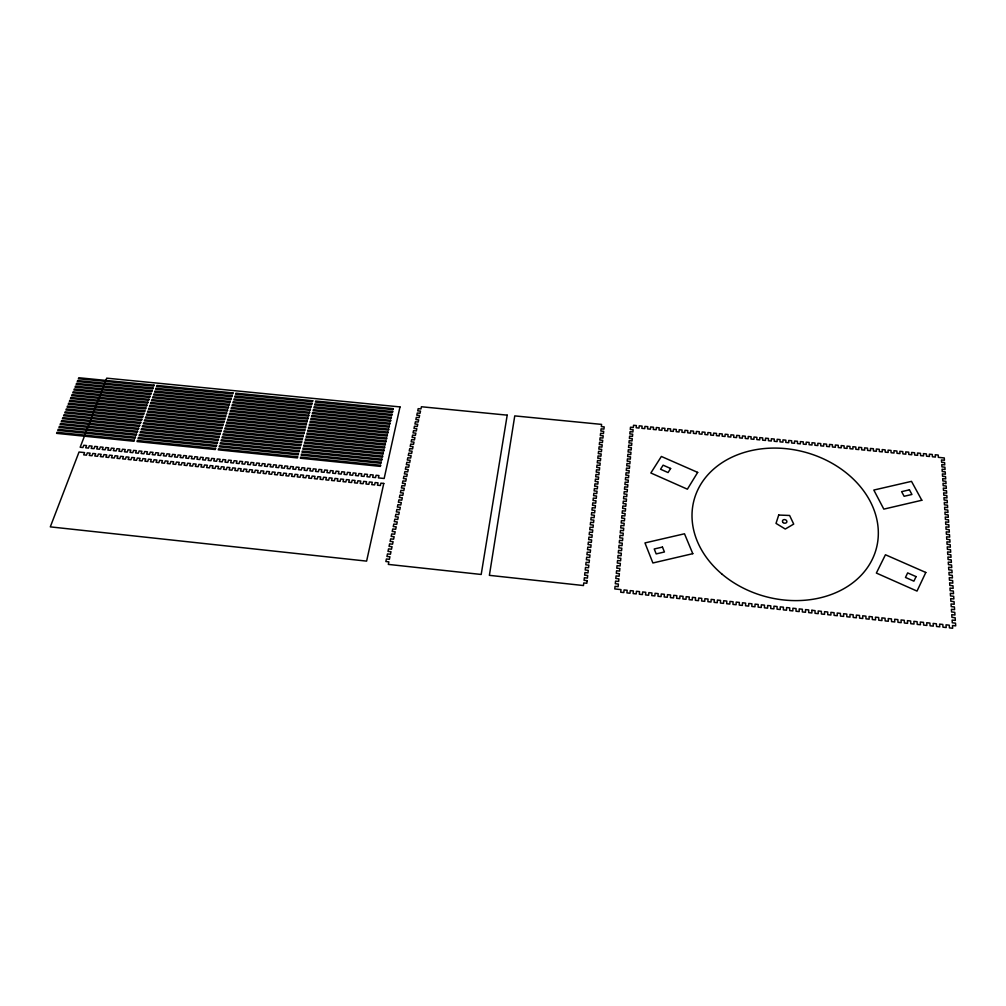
<?xml version="1.0" encoding="UTF-8"?>
<svg xmlns="http://www.w3.org/2000/svg" width="1006" height="1006" viewBox="0 0 1006 1006"><rect width="100%" height="100%" fill="white"/><g stroke="black" fill="none" stroke-linecap="round" stroke-linejoin="round"><path stroke-width="1.5" d="M811.867 610.277L811.867 612.968L808.686 612.616L808.698 609.938L805.529 609.598L805.517 612.277L802.348 611.937L802.373 609.246L799.204 608.907L799.192 611.585L796.023 611.246L796.048 608.567L792.879 608.228L792.854 610.906L789.697 610.554L789.723 607.888L786.566 607.536L786.529 610.214L783.372 609.875L783.41 607.196L780.254 606.857L780.216 609.535L777.047 609.183L777.097 606.517L773.941 606.178L773.891 608.844L770.734 608.504L770.797 605.826L767.641 605.486L767.578 608.165L764.434 607.825L764.497 605.147L761.341 604.807L761.278 607.473L758.134 607.134L758.197 604.468L755.053 604.128L754.978 606.794L751.834 606.455L751.91 603.789L748.766 603.449L748.678 606.115L745.534 605.775L745.622 603.11L742.491 602.77L742.39 605.423L739.247 605.084L739.347 602.431L736.203 602.091L736.103 604.744L732.972 604.405L733.072 601.751L729.941 601.412L729.828 604.065L726.684 603.726L726.797 601.072L723.666 600.733L723.553 603.386L720.422 603.047L720.535 600.393L717.404 600.054L717.278 602.707L714.147 602.368L714.273 599.714L711.154 599.375L711.016 602.028L707.884 601.689L708.023 599.035L704.892 598.696L704.753 601.349L701.635 601.01L701.773 598.356L698.654 598.017L698.504 600.67L695.372 600.331L695.523 597.677L692.405 597.338L692.254 599.991L689.123 599.651L689.286 596.998L686.167 596.659L686.004 599.312L682.885 598.972L683.049 596.332L679.943 595.992L679.767 598.633L676.648 598.293L676.824 595.653L673.706 595.313L673.53 597.954L670.411 597.614L670.6 594.974L667.494 594.647L667.305 597.275L664.186 596.948L664.375 594.307L661.269 593.968L661.08 596.608L657.962 596.269L658.163 593.628L655.057 593.288L654.856 595.929L651.75 595.59L651.951 592.962L648.857 592.622L648.644 595.25L645.538 594.923L645.751 592.283L642.645 591.956L642.432 594.584L639.326 594.244L639.552 591.616L636.446 591.277L636.22 593.905L633.126 593.578L633.352 590.937L630.259 590.61L630.02 593.238L626.927 592.899L627.166 590.27L624.072 589.931L623.833 592.559L620.727 592.232L620.979 589.604L614.792 588.938L615.056 586.322L618.137 586.649L618.388 584.033L615.307 583.706L615.559 581.103L618.64 581.43L618.879 578.84L615.81 578.5L616.062 575.91L619.13 576.249L619.382 573.659L616.313 573.332L616.565 570.754L619.621 571.081L619.872 568.516L616.804 568.189L617.055 565.624L620.111 565.95L620.362 563.385L617.307 563.058L617.558 560.505L620.601 560.832L620.84 558.292L617.797 557.965L618.049 555.425L621.092 555.752L621.331 553.212L618.288 552.898L618.539 550.37L621.57 550.684L621.809 548.169L618.778 547.842L619.03 545.34L622.048 545.654L622.286 543.152L619.268 542.825L619.507 540.323L622.525 540.65L622.764 538.147L619.759 537.833L619.998 535.343L623.003 535.657L623.242 533.18L620.237 532.866L620.476 530.388L623.481 530.703L623.72 528.225L620.715 527.924L620.954 525.459L623.946 525.761L624.185 523.309L621.192 522.994L621.431 520.542L624.424 520.856L624.651 518.404L621.67 518.103L621.909 515.663L624.889 515.965L625.116 513.538L622.136 513.223L622.374 510.797L625.355 511.111L625.581 508.684L622.613 508.382L622.84 505.968L625.807 506.27L626.046 503.855L623.079 503.553L623.305 501.151L626.273 501.453L626.499 499.051L623.544 498.75L623.77 496.36L626.725 496.662L626.952 494.273L624.009 493.971L624.236 491.594L627.178 491.896L627.404 489.52L624.475 489.218L624.701 486.854L627.631 487.143L627.857 484.779L624.927 484.49L625.154 482.125L628.084 482.427L628.31 480.076L625.38 479.774L625.606 477.435L628.536 477.724L628.763 475.385L625.833 475.096L626.059 472.757L628.976 473.046L629.203 470.72L626.285 470.431L626.512 468.104L629.429 468.394L629.643 466.08L626.738 465.791L626.964 463.477L629.869 463.766L630.083 461.452L627.191 461.163L627.417 458.862L630.309 459.151L630.523 456.862L627.631 456.573L627.857 454.284L630.749 454.574L630.963 452.285L628.084 451.996L628.297 449.72L631.177 450.009L631.403 447.733L628.524 447.444L628.737 445.18L631.617 445.457L631.831 443.193L628.964 442.917L629.178 440.653L632.045 440.942L632.258 438.679L629.391 438.402L629.618 436.151L632.472 436.441L632.686 434.19L629.831 433.913L630.045 431.675L632.9 431.951L633.114 429.725L630.272 429.449L630.485 427.223L633.327 427.5L633.541 425.274L636.383 425.551L636.182 427.776L639.036 428.053L639.238 425.827L642.08 426.116L641.878 428.33L644.733 428.619L644.934 426.393L647.789 426.67L647.587 428.896L650.442 429.172L650.643 426.946L653.485 427.223L653.296 429.449L656.163 429.738L656.34 427.5L659.194 427.789L659.018 430.015L661.873 430.291L662.061 428.066L664.916 428.342L664.74 430.568L667.594 430.857L667.77 428.619L670.625 428.896L670.461 431.134L673.328 431.411L673.492 429.185L676.346 429.461L676.183 431.687L679.05 431.976L679.213 429.738L682.081 430.015L681.917 432.253L684.784 432.53L684.935 430.304L687.802 430.581L687.651 432.819L690.531 433.096L690.669 430.857L693.536 431.146L693.398 433.372L696.265 433.661L696.404 431.423L699.283 431.7L699.145 433.938L702.012 434.215L702.15 431.976L705.017 432.266L704.892 434.504L707.771 434.781L707.897 432.542L710.764 432.819L710.638 435.07L713.518 435.346L713.644 433.108L716.511 433.385L716.398 435.623L719.277 435.912L719.391 433.661L722.27 433.951L722.157 436.189L725.049 436.478L725.15 434.227L728.03 434.517L727.929 436.755L730.809 437.044L730.909 434.793L733.789 435.07L733.701 437.321L736.581 437.61L736.681 435.359L739.561 435.636L739.473 437.887L742.365 438.176L742.441 435.925L745.333 436.202L745.257 438.453L748.137 438.742L748.225 436.478L751.105 436.767L751.029 439.018L753.922 439.308L753.997 437.044L756.889 437.333L756.826 439.584L759.719 439.874L759.782 437.61L762.674 437.899L762.611 440.15L765.516 440.439L765.566 438.176L768.458 438.465L768.408 440.716L771.313 441.005L771.363 438.742L774.255 439.031L774.205 441.282L777.11 441.571L777.148 439.308L780.052 439.597L780.015 441.86L782.92 442.137L782.957 439.874L785.849 440.163L785.824 442.426L788.729 442.703L788.754 440.452L791.659 440.729L791.634 442.992L794.539 443.281L794.564 441.018L797.469 441.294L797.444 443.558L800.361 443.847L800.374 441.584L803.278 441.86L803.266 444.136L806.183 444.413L806.196 442.15L809.101 442.439L809.101 444.702L812.005 444.992L812.018 442.715L814.923 443.005L814.923 445.268L817.84 445.557L817.84 443.294L820.758 443.571L820.758 445.847L823.675 446.123L823.663 443.86L826.58 444.149L826.592 446.413L829.522 446.702L829.497 444.426L832.415 444.715L832.44 446.991L835.37 447.268L835.345 445.004L838.262 445.281L838.287 447.557L841.217 447.846L841.179 445.57L844.109 445.859L844.135 448.135L847.065 448.412L847.027 446.136L849.957 446.425L849.995 448.701L852.925 448.99L852.874 446.714L855.804 447.004L855.855 449.28L858.784 449.569L858.734 447.28L861.664 447.569L861.714 449.858L864.657 450.135L864.594 447.859L867.524 448.148L867.587 450.424L870.53 450.713L870.454 448.437L873.384 448.714L873.46 451.002L876.402 451.292L876.327 449.003L879.257 449.292L879.345 451.581L882.275 451.87L882.199 449.581L885.129 449.871L885.217 452.147L888.16 452.436L888.072 450.147L891.014 450.437L891.102 452.725L894.045 453.014L893.957 450.726L896.899 451.015L897 453.304L899.942 453.593L899.842 451.304L902.784 451.593L902.898 453.882L905.84 454.171L905.727 451.883L908.682 452.172L908.795 454.46L911.738 454.75L911.625 452.449L914.567 452.738L914.693 455.039L917.648 455.328L917.522 453.027L920.477 453.316L920.603 455.617L923.558 455.907L923.42 453.605L926.375 453.895L926.513 456.196L929.469 456.485L929.33 454.184L932.285 454.473L932.436 456.774L935.391 457.064L935.24 454.762L938.208 455.052L938.347 457.353L944.282 457.931L944.433 460.245L941.465 459.956L941.616 462.257L944.596 462.559L944.747 464.873L941.779 464.583L941.93 466.897L944.911 467.199L945.062 469.525L942.081 469.236L942.245 471.562L945.225 471.864L945.389 474.203L942.396 473.901L942.547 476.253L945.539 476.555L945.703 478.906L942.71 478.605L942.861 480.969L945.866 481.258L946.03 483.622L943.024 483.32L943.175 485.697L946.181 485.999L946.344 488.375L943.339 488.073L943.49 490.45L946.508 490.752L946.671 493.141L943.653 492.839L943.817 495.229L946.835 495.53L946.998 497.932L943.968 497.63L944.131 500.032L947.162 500.334L947.325 502.749L944.294 502.447L944.458 504.861L947.489 505.163L947.652 507.59L944.609 507.276L944.772 509.702L947.815 510.017L947.992 512.444L944.936 512.142L945.099 514.582L948.155 514.883L948.318 517.336L945.263 517.021L945.426 519.473L948.482 519.788L948.658 522.252L945.59 521.938L945.753 524.403L948.821 524.717L948.985 527.182L945.917 526.867L946.08 529.345L949.161 529.659L949.324 532.149L946.244 531.834L946.407 534.312L949.501 534.639L949.664 537.129L946.583 536.814L946.747 539.317L949.84 539.631L950.004 542.133L946.91 541.819L947.074 544.334L950.18 544.648L950.343 547.176L947.25 546.849L947.413 549.377L950.519 549.704L950.695 552.231L947.577 551.917L947.753 554.457L950.859 554.771L951.035 557.324L947.916 556.997L948.092 559.55L951.211 559.877L951.387 562.429L948.256 562.103L948.432 564.668L951.563 564.995L951.739 567.573L948.595 567.246L948.771 569.824L951.915 570.15L952.091 572.741L948.947 572.401L949.111 574.992L952.267 575.331L952.443 577.922L949.287 577.595L949.463 580.198L952.619 580.537L952.795 583.14L949.639 582.814L949.815 585.429L952.971 585.769L953.147 588.384L949.978 588.057L950.154 590.685L953.336 591.025L953.512 593.666L950.33 593.326L950.507 595.967L953.688 596.307L953.864 598.96L950.683 598.62L950.859 601.274L954.053 601.613L954.229 604.279L951.047 603.94L951.223 606.618L954.417 606.958L954.593 609.636L951.399 609.296L951.575 611.975L954.782 612.327L954.958 615.018L951.751 614.666L951.94 617.37L955.147 617.722L955.335 620.425L952.116 620.073L952.292 622.789L955.511 623.142L955.7 625.858L952.481 625.518L952.657 628.247L949.425 627.895L949.249 625.166L946.03 624.814L946.206 627.543L942.974 627.191L942.811 624.462L939.591 624.122L939.755 626.839L936.536 626.486L936.372 623.77L933.153 623.418L933.304 626.147L930.085 625.795L929.934 623.066L926.727 622.727L926.866 625.443L923.659 625.091L923.508 622.374L920.301 622.022L920.44 624.751L917.221 624.399L917.095 621.683L913.876 621.331L914.014 624.047L910.795 623.695L910.669 620.991L907.462 620.639L907.588 623.355L904.381 623.003L904.256 620.287L901.062 619.947L901.175 622.651L897.968 622.312L897.855 619.595L894.648 619.256L894.762 621.96L891.555 621.607L891.454 618.904L888.248 618.552L888.348 621.268L885.154 620.916L885.054 618.212L881.86 617.86L881.948 620.564L878.754 620.224L878.666 617.521L875.472 617.168L875.547 619.872L872.353 619.533L872.277 616.829L869.083 616.477L869.159 619.18L865.965 618.841L865.902 616.137L862.708 615.785L862.771 618.489L859.577 618.149L859.526 615.446L856.332 615.094L856.395 617.797L853.201 617.445L853.151 614.754L849.969 614.415L850.02 617.106L846.826 616.753L846.788 614.062L843.606 613.723L843.644 616.414L840.463 616.074L840.425 613.371L837.244 613.031L837.281 615.722L834.1 615.383L834.075 612.692L830.893 612.34L830.918 615.031L827.737 614.691L827.724 612L824.543 611.661L824.555 614.339L821.386 614L821.374 611.308L818.205 610.969L818.205 613.66L815.036 613.308L815.036 610.629L811.867 610.277M587.127 580.663L586.838 583.266L583.769 582.927L583.467 585.542L489.381 575.344L514.758 415.893L601.588 424.394L601.349 426.607L604.191 426.884L603.94 429.109L601.098 428.833L600.846 431.058L603.688 431.348L603.449 433.573L600.595 433.297L600.343 435.535L603.198 435.812L602.946 438.063L600.092 437.786L599.84 440.037L602.695 440.314L602.443 442.565L599.576 442.288L599.325 444.551L602.192 444.828L601.94 447.104L599.073 446.815L598.822 449.091L601.689 449.368L601.437 451.644L598.557 451.367L598.306 453.643L601.186 453.932L600.934 456.221L598.042 455.932L597.79 458.22L600.683 458.51L600.419 460.811L597.526 460.522L597.275 462.823L600.167 463.125L599.916 465.426L597.011 465.137L596.747 467.45L599.651 467.752L599.4 470.066L596.495 469.777L596.231 472.103L599.136 472.392L598.884 474.731L595.967 474.43L595.703 476.769L598.62 477.07L598.356 479.409L595.439 479.12L595.175 481.459L598.092 481.761L597.841 484.112L594.911 483.823L594.647 486.175L597.577 486.476L597.312 488.841L594.383 488.551L594.118 490.915L597.048 491.217L596.784 493.594L593.842 493.292L593.578 495.681L596.52 495.983L596.256 498.372L593.314 498.071L593.037 500.46L595.992 500.774L595.728 503.176L592.773 502.862L592.496 505.276L595.451 505.578L595.187 507.992L592.232 507.69L591.956 510.105L594.923 510.407L594.647 512.834L591.679 512.532L591.415 514.959L594.383 515.273L594.106 517.7L591.138 517.398L590.862 519.838L593.842 520.152L593.565 522.604L590.585 522.29L590.308 524.742L593.301 525.057L593.024 527.521L590.032 527.207L589.755 529.672L592.748 529.986L592.471 532.463L589.478 532.149L589.202 534.626L592.194 534.941L591.918 537.43L588.912 537.116L588.636 539.606L591.641 539.92L591.365 542.423L588.359 542.096L588.07 544.598L591.088 544.925L590.811 547.427L587.793 547.113L587.504 549.628L590.535 549.955L590.258 552.47L587.227 552.156L586.938 554.683L589.969 555.01L589.692 557.538L586.661 557.223L586.372 559.764L589.415 560.091L589.126 562.631L586.083 562.304L585.794 564.869L588.85 565.196L588.56 567.749L585.505 567.422L585.215 570L588.271 570.327L587.994 572.892L584.926 572.565L584.637 575.155L587.705 575.482L587.416 578.073L584.348 577.733L584.058 580.336L587.127 580.663M507.2 415.151L481.195 574.464L388.329 564.404L388.857 561.851L385.864 561.524L386.405 558.984L389.397 559.311L389.926 556.771L386.933 556.456L387.473 553.929L390.454 554.243L390.982 551.716L388.002 551.401L388.53 548.886L391.51 549.201L392.038 546.698L389.07 546.371L389.599 543.869L392.566 544.196L393.095 541.693L390.127 541.379L390.655 538.889L393.61 539.203L394.138 536.714L391.171 536.399L391.699 533.922L394.654 534.236L395.169 531.759L392.227 531.457L392.742 528.98L395.698 529.294L396.213 526.842L393.258 526.528L393.786 524.076L396.729 524.378L397.244 521.938L394.302 521.624L394.817 519.184L397.747 519.486L398.263 517.059L395.333 516.744L395.848 514.317L398.778 514.619L399.281 512.205L396.351 511.891L396.867 509.476L399.784 509.778L400.3 507.364L397.383 507.062L397.886 504.66L400.803 504.962L401.306 502.56L398.389 502.258L398.904 499.869L401.809 500.171L402.312 497.781L399.407 497.48L399.91 495.09L402.815 495.392L403.305 493.015L400.413 492.714L400.916 490.35L403.808 490.639L404.299 488.275L401.419 487.973L401.91 485.621L404.802 485.923L405.292 483.559L402.413 483.27L402.903 480.918L405.783 481.208L406.273 478.869L403.406 478.579L403.896 476.24L406.764 476.53L407.254 474.203L404.387 473.901L404.877 471.575L407.744 471.877L408.235 469.55L405.368 469.261L405.858 466.947L408.725 467.237L409.203 464.923L406.349 464.634L406.839 462.332L409.694 462.622L410.171 460.32L407.317 460.031L407.807 457.743L410.649 458.032L411.14 455.743L408.285 455.454L408.776 453.178L411.617 453.467L412.095 451.178L409.253 450.902L409.731 448.626L412.573 448.915L413.038 446.651L410.209 446.362L410.687 444.099L413.516 444.388L413.994 442.124L411.165 441.848L411.643 439.597L414.459 439.886L414.937 437.635L412.12 437.359L412.586 435.12L415.403 435.397L415.88 433.158L413.064 432.882L413.529 430.656L416.346 430.933L416.811 428.707L414.007 428.43L414.472 426.217L417.276 426.494L417.742 424.281L414.937 424.004L415.403 421.791L418.207 422.067L418.659 419.867L415.88 419.59L416.333 417.389L419.125 417.666L419.59 415.478L416.798 415.201L417.264 413.013L420.043 413.29L420.508 411.102L417.729 410.838L418.182 408.662L420.961 408.926L421.413 406.751L507.2 415.151M399.998 406.914L384.154 478.491L378.419 477.9L378.935 475.561L376.081 475.272L375.552 477.599L372.685 477.309L373.213 474.97L370.346 474.681L369.818 477.007L366.951 476.718L367.479 474.379L364.625 474.09L364.084 476.416L361.217 476.127L361.758 473.801L358.903 473.499L358.362 475.838L355.495 475.536L356.049 473.21L353.194 472.921L352.641 475.247L349.774 474.958L350.34 472.631L347.485 472.33L346.919 474.656L344.065 474.367L344.63 472.04L341.776 471.751L341.21 474.065L338.356 473.776L338.921 471.449L336.067 471.16L335.501 473.486L332.646 473.197L333.225 470.871L330.37 470.582L329.792 472.895L326.937 472.606L327.528 470.28L324.674 469.991L324.095 472.317L321.241 472.015L321.832 469.701L318.99 469.412L318.399 471.726L315.544 471.437L316.148 469.123L313.306 468.821L312.703 471.148L309.861 470.846L310.464 468.532L307.622 468.243L307.019 470.557L304.177 470.267L304.78 467.953L301.951 467.664L301.335 469.978L298.493 469.676L299.109 467.362L296.28 467.073L295.651 469.387L292.821 469.098L293.438 466.784L290.608 466.495L289.98 468.809L287.15 468.519L287.779 466.206L284.937 465.916L284.308 468.218L281.479 467.928L282.108 465.627L279.278 465.338L278.649 467.639L275.807 467.35L276.449 465.049L273.632 464.759L272.978 467.061L270.149 466.771L270.803 464.458L267.973 464.168L267.319 466.482L264.49 466.193L265.156 463.879L262.327 463.59L261.673 465.891L258.844 465.602L259.51 463.301L256.681 463.012L256.014 465.313L253.198 465.024L253.864 462.722L251.047 462.433L250.368 464.734L247.551 464.445L248.231 462.144L245.414 461.855L244.735 464.156L241.918 463.867L242.597 461.565L239.78 461.276L239.101 463.577L236.284 463.288L236.963 460.987L234.159 460.698L233.467 462.999L230.651 462.71L231.342 460.408L228.538 460.132L227.834 462.42L225.017 462.131L225.721 459.843L222.917 459.553L222.213 461.842L219.396 461.553L220.113 459.264L217.296 458.975L216.592 461.264L213.775 460.974L214.492 458.686L211.688 458.396L210.971 460.685L208.167 460.396L208.883 458.107L206.079 457.818L205.362 460.107L202.558 459.817L203.287 457.529L200.483 457.252L199.754 459.528L196.95 459.239L197.679 456.963L194.887 456.674L194.145 458.962L191.354 458.673L192.083 456.384L189.291 456.095L188.55 458.384L185.745 458.095L186.5 455.806L183.708 455.529L182.954 457.805L180.162 457.516L180.904 455.24L178.112 454.951L177.358 457.227L174.566 456.95L175.321 454.662L172.542 454.385L171.774 456.661L168.983 456.372L169.75 454.096L166.958 453.807L166.191 456.083L163.4 455.793L164.167 453.517L161.388 453.241L160.608 455.504L157.829 455.228L158.596 452.952L155.817 452.662L155.037 454.938L152.246 454.649L153.038 452.373L150.259 452.096L149.466 454.36L146.687 454.083L147.467 451.807L144.688 451.518L143.896 453.794L141.117 453.505L141.909 451.241L139.13 450.952L138.338 453.216L135.559 452.939L136.363 450.663L133.584 450.386L132.779 452.65L130 452.36L130.805 450.097L128.039 449.808L127.221 452.084L124.442 451.795L125.26 449.531L122.493 449.242L121.676 451.505L118.897 451.229L119.714 448.965L116.948 448.676L116.13 450.94L113.351 450.65L114.181 448.387L111.415 448.11L110.585 450.374L107.818 450.084L108.648 447.821L105.882 447.544L105.039 449.795L102.272 449.519L103.115 447.255L100.349 446.966L99.506 449.229L96.739 448.94L97.595 446.689L94.828 446.4L93.986 448.663L91.219 448.374L92.074 446.123L89.308 445.834L88.453 448.098L85.686 447.808L86.554 445.557L83.8 445.268L82.932 447.532L80.178 447.242L106.711 378.168L399.998 406.914M383.776 483.446L366.612 561.122L50.3 526.867L79.034 452.021L84.567 452.599L83.699 454.863L86.466 455.152L87.333 452.889L90.1 453.165L89.245 455.441L92.011 455.731L92.866 453.455L95.645 453.744L94.79 456.02L97.569 456.296L98.412 454.02L101.191 454.31L100.349 456.586L103.115 456.875L103.958 454.599L106.737 454.888L105.894 457.164L108.673 457.453L109.516 455.165L112.295 455.454L111.465 457.73L114.244 458.019L115.074 455.743L117.853 456.032L117.023 458.308L119.802 458.598L120.632 456.322L123.411 456.598L122.594 458.887L125.373 459.176L126.19 456.887L128.982 457.177L128.164 459.465L130.956 459.755L131.761 457.466L134.553 457.755L133.735 460.031L136.527 460.32L137.332 458.044L140.123 458.321L139.318 460.61L142.11 460.899L142.915 458.61L145.707 458.899L144.902 461.188L147.706 461.477L148.498 459.189L151.29 459.478L150.498 461.767L153.289 462.056L154.081 459.767L156.873 460.056L156.093 462.345L158.885 462.634L159.665 460.346L162.469 460.635L161.689 462.923L164.481 463.213L165.261 460.911L168.052 461.201L167.285 463.502L170.089 463.791L170.857 461.49L173.661 461.779L172.894 464.08L175.698 464.37L176.452 462.068L179.257 462.358L178.502 464.659L181.306 464.948L182.061 462.647L184.865 462.936L184.111 465.237L186.927 465.526L187.669 463.225L190.474 463.515L189.732 465.816L192.548 466.105L193.29 463.804L196.095 464.093L195.353 466.394L198.169 466.683L198.899 464.382L201.716 464.671L200.986 466.985L203.803 467.274L204.532 464.961L207.337 465.25L206.62 467.564L209.437 467.853L210.153 465.552L212.97 465.841L212.253 468.142L215.07 468.431L215.787 466.13L218.604 466.419L217.887 468.721L220.704 469.022L221.421 466.709L224.237 466.998L223.533 469.312L226.35 469.601L227.054 467.287L229.871 467.576L229.179 469.89L231.996 470.179L232.7 467.865L235.517 468.167L234.826 470.468L237.655 470.77L238.347 468.456L241.176 468.746L240.484 471.06L243.314 471.349L243.993 469.035L246.822 469.324L246.143 471.638L248.972 471.94L249.651 469.613L252.481 469.915L251.802 472.229L254.644 472.518L255.31 470.204L258.14 470.494L257.473 472.807L260.315 473.109L260.982 470.783L263.811 471.072L263.144 473.398L265.986 473.688L266.64 471.374L269.482 471.663L268.828 473.989L271.67 474.279L272.312 471.952L275.154 472.254L274.512 474.568L277.354 474.87L277.996 472.543L280.837 472.833L280.196 475.159L283.038 475.448L283.667 473.122L286.509 473.424L285.88 475.75L288.722 476.039L289.363 473.713L292.205 474.002L291.577 476.328L294.418 476.63L295.047 474.304L297.889 474.593L297.273 476.919L300.128 477.221L300.744 474.882L303.586 475.184L302.969 477.51L305.824 477.8L306.44 475.473L309.282 475.763L308.679 478.101L311.533 478.391L312.137 476.064L314.991 476.354L314.388 478.693L317.242 478.982L317.846 476.655L320.7 476.945L320.109 479.284L322.964 479.573L323.555 477.234L326.409 477.536L325.831 479.875L328.685 480.164L329.264 477.825L332.131 478.127L331.552 480.466L334.407 480.755L334.985 478.416L337.853 478.718L337.274 481.057L340.141 481.346L340.707 479.007L343.574 479.296L343.008 481.648L345.875 481.937L346.441 479.598L349.308 479.887L348.742 482.239L351.61 482.528L352.175 480.189L355.043 480.478L354.489 482.83L357.356 483.132L357.91 480.78L360.777 481.082L360.223 483.421L363.103 483.723L363.644 481.371L366.524 481.673L365.983 484.012L368.85 484.314L369.391 481.962L372.27 482.264L371.73 484.615L374.609 484.905L375.137 482.553L378.017 482.855L377.489 485.206L380.369 485.508L380.897 483.144L383.776 483.446M380.608 465.275L380.356 466.382L300.392 458.22L300.681 457.126L380.608 465.275M381.287 462.207L381.048 463.313L301.209 455.19L301.498 454.096L381.287 462.207M381.978 459.151L381.727 460.258L302.014 452.159L302.303 451.065L381.978 459.151M382.657 456.108L382.418 457.202L302.831 449.129L303.12 448.047L382.657 456.108M383.349 453.065L383.097 454.159L303.636 446.123L303.925 445.042L383.349 453.065M384.028 450.047L383.776 451.128L304.428 443.118L304.717 442.036L384.028 450.047M384.707 447.029L384.455 448.11L305.233 440.125L305.522 439.044L384.707 447.029M385.386 444.011L385.135 445.092L306.038 437.145L306.314 436.063L385.386 444.011M386.053 441.018L385.814 442.099L306.83 434.164L307.107 433.096L386.053 441.018M386.732 438.025L386.48 439.106L307.622 431.197L307.899 430.14L386.732 438.025M387.398 435.045L387.159 436.114L308.414 428.242L308.691 427.185L387.398 435.045M388.065 432.077L387.826 433.146L309.194 425.299L309.483 424.243L388.065 432.077M388.731 429.109L388.492 430.178L309.986 422.357L310.263 421.3L388.731 429.109M389.397 426.167L389.159 427.223L310.766 419.427L311.043 418.383L389.397 426.167M390.051 423.212L389.812 424.281L311.546 416.509L311.822 415.465L390.051 423.212M390.718 420.282L390.479 421.338L312.325 413.604L312.602 412.561L390.718 420.282M391.372 417.364L391.133 418.408L313.105 410.7L313.382 409.656L391.372 417.364M392.026 414.447L391.787 415.491L313.872 407.807L314.149 406.764L392.026 414.447M392.68 411.542L392.441 412.586L314.639 404.928L314.916 403.884L392.68 411.542M393.333 408.637L393.095 409.681L315.419 402.048L315.683 401.017L393.333 408.637M297.65 456.825L297.361 457.919L218.252 449.845L218.591 448.764L297.65 456.825M298.468 453.781L298.178 454.875L219.195 446.84L219.534 445.759L298.468 453.781M299.285 450.763L298.983 451.845L220.125 443.835L220.465 442.753L299.285 450.763M300.09 447.745L299.801 448.827L221.056 440.842L221.395 439.76L300.09 447.745M300.907 444.727L300.605 445.809L221.986 437.862L222.326 436.78L300.907 444.727M301.712 441.735L301.423 442.816L222.917 434.881L223.244 433.812L301.712 441.735M302.517 438.742L302.228 439.823L223.835 431.914L224.175 430.857L302.517 438.742M303.309 435.761L303.032 436.83L224.766 428.958L225.093 427.902L303.309 435.761M304.114 432.794L303.825 433.863L225.684 426.016L226.01 424.96L304.114 432.794M304.906 429.839L304.629 430.895L226.589 423.073L226.916 422.03L304.906 429.839M305.698 426.884L305.422 427.94L227.507 420.156L227.834 419.1L305.698 426.884M306.49 423.941L306.214 424.997L228.412 417.239L228.739 416.182L306.49 423.941M307.283 421.011L307.006 422.055L229.318 414.321L229.645 413.277L307.283 421.011M308.075 418.081L307.786 419.137L230.223 411.416L230.55 410.385L308.075 418.081M308.855 415.164L308.578 416.22L231.129 408.524L231.443 407.493L308.855 415.164M309.634 412.259L309.358 413.303L232.021 405.644L232.348 404.613L309.634 412.259M310.414 409.367L310.137 410.41L232.914 402.777L233.241 401.746L310.414 409.367M311.194 406.474L310.917 407.518L233.807 399.91L234.134 398.879L311.194 406.474M311.961 403.595L311.684 404.626L234.7 397.056L235.014 396.024L311.961 403.595M312.74 400.728L312.464 401.759L235.593 394.201L235.907 393.183L312.74 400.728M215.586 448.45L215.246 449.544L136.992 441.559L137.369 440.477L215.586 448.45M216.529 445.444L216.189 446.526L138.048 438.578L138.438 437.509L216.529 445.444M217.472 442.451L217.133 443.533L139.105 435.598L139.494 434.529L217.472 442.451M218.403 439.459L218.063 440.54L140.161 432.63L140.538 431.574L218.403 439.459M219.333 436.478L219.006 437.56L141.217 429.688L141.595 428.619L219.333 436.478M220.264 433.511L219.937 434.579L142.261 426.733L142.638 425.676L220.264 433.511M221.194 430.555L220.867 431.612L143.305 423.803L143.682 422.746L221.194 430.555M222.112 427.6L221.785 428.669L144.348 420.873L144.726 419.816L222.112 427.6M223.043 424.658L222.703 425.714L145.38 417.955L145.757 416.912L223.043 424.658M223.961 421.728L223.634 422.784L146.423 415.05L146.788 414.007L223.961 421.728M224.879 418.81L224.539 419.854L147.454 412.146L147.819 411.102L224.879 418.81M225.784 415.893L225.457 416.937L148.473 409.253L148.85 408.222L225.784 415.893M226.69 412.988L226.363 414.032L149.504 406.374L149.869 405.343L226.69 412.988M227.608 410.083L227.281 411.127L150.523 403.494L150.887 402.463L227.608 410.083M228.5 407.204L228.186 408.235L151.541 400.64L151.906 399.608L228.5 407.204M229.406 404.324L229.079 405.355L152.56 397.772L152.925 396.754L229.406 404.324M230.311 401.457L229.984 402.488L153.566 394.93L153.931 393.912L230.311 401.457M231.204 398.59L230.877 399.621L154.584 392.089L154.937 391.07L231.204 398.59M232.097 395.735L231.77 396.766L155.59 389.259L155.943 388.253L232.097 395.735M232.99 392.893L232.663 393.912L156.584 386.442L156.949 385.436L232.99 392.893M778.719 515.047L776.016 523.397L785.284 529.03L793.709 524.088L789.609 515.474L778.719 515.047M134.402 440.175L134.024 441.257L56.6 433.36L57.015 432.291L134.402 440.175M135.47 437.208L135.081 438.276L57.77 430.405L58.197 429.336L135.47 437.208M136.527 434.227L136.15 435.296L58.952 427.449L59.367 426.393L136.527 434.227M137.583 431.272L137.206 432.341L60.121 424.519L60.549 423.463L137.583 431.272M138.639 428.317L138.262 429.386L61.291 421.589L61.718 420.546L138.639 428.317M139.683 425.387L139.306 426.443L62.46 418.672L62.875 417.628L139.683 425.387M140.739 422.445L140.362 423.501L63.617 415.767L64.032 414.724L140.739 422.445M141.783 419.527L141.406 420.571L64.774 412.862L65.189 411.831L141.783 419.527M142.814 416.61L142.45 417.666L65.931 409.983L66.346 408.939L142.814 416.61M143.858 413.705L143.481 414.749L67.088 407.09L67.503 406.059L143.858 413.705M144.889 410.813L144.524 411.856L68.232 404.223L68.647 403.192L144.889 410.813M145.92 407.92L145.556 408.964L69.376 401.356L69.791 400.338L145.92 407.92M146.951 405.053L146.587 406.084L70.521 398.502L70.923 397.483L146.951 405.053M147.97 402.174L147.605 403.205L71.652 395.66L72.067 394.641L147.97 402.174M149.001 399.319L148.624 400.35L72.784 392.818L73.199 391.799L149.001 399.319M150.02 396.465L149.655 397.496L73.916 389.988L74.318 388.97L150.02 396.465M151.026 393.623L150.661 394.641L75.048 387.172L75.45 386.153L151.026 393.623M152.044 390.793L151.68 391.812L76.167 384.355L76.569 383.349L152.044 390.793M153.05 387.964L152.686 388.982L77.286 381.551L77.688 380.545L153.05 387.964M154.056 385.147L153.692 386.153L78.405 378.759L78.808 377.753L154.056 385.147M925.809 572.464L917.019 591.088L876.364 573.055L885.443 554.759L925.809 572.464M916.064 576.614L913.901 581.166L905.475 577.444L907.651 572.904L916.064 576.614M697.674 472.392L687.387 489.193L650.844 472.983L661.357 456.46L697.674 472.392M670.625 468.482L668.059 472.556L660.552 469.236L663.117 465.174L670.625 468.482M662.451 547.075L654.227 548.987L656.189 553.904L664.438 551.98L662.451 547.075M909.424 489.834L901.615 491.645L904.117 496.285L911.939 494.474L909.424 489.834M692.794 553.677L652.894 562.983L644.959 542.926L684.495 533.784L692.794 553.677M921.823 500.259L883.821 509.124L873.812 490.06L911.499 481.358L921.823 500.259M721.692 573.86A94.312 74.846 14.8 0 0 875.975 549.792A94.312 74.846 14.8 0 0 757.845 449.355A94.312 74.846 14.8 0 0 721.692 573.86M783.146 522.579A2.264 1.798 14.7 0 0 786.843 522.001A2.264 1.798 14.7 0 0 784.014 519.599A2.264 1.798 14.7 0 0 783.146 522.579"/></g></svg>
